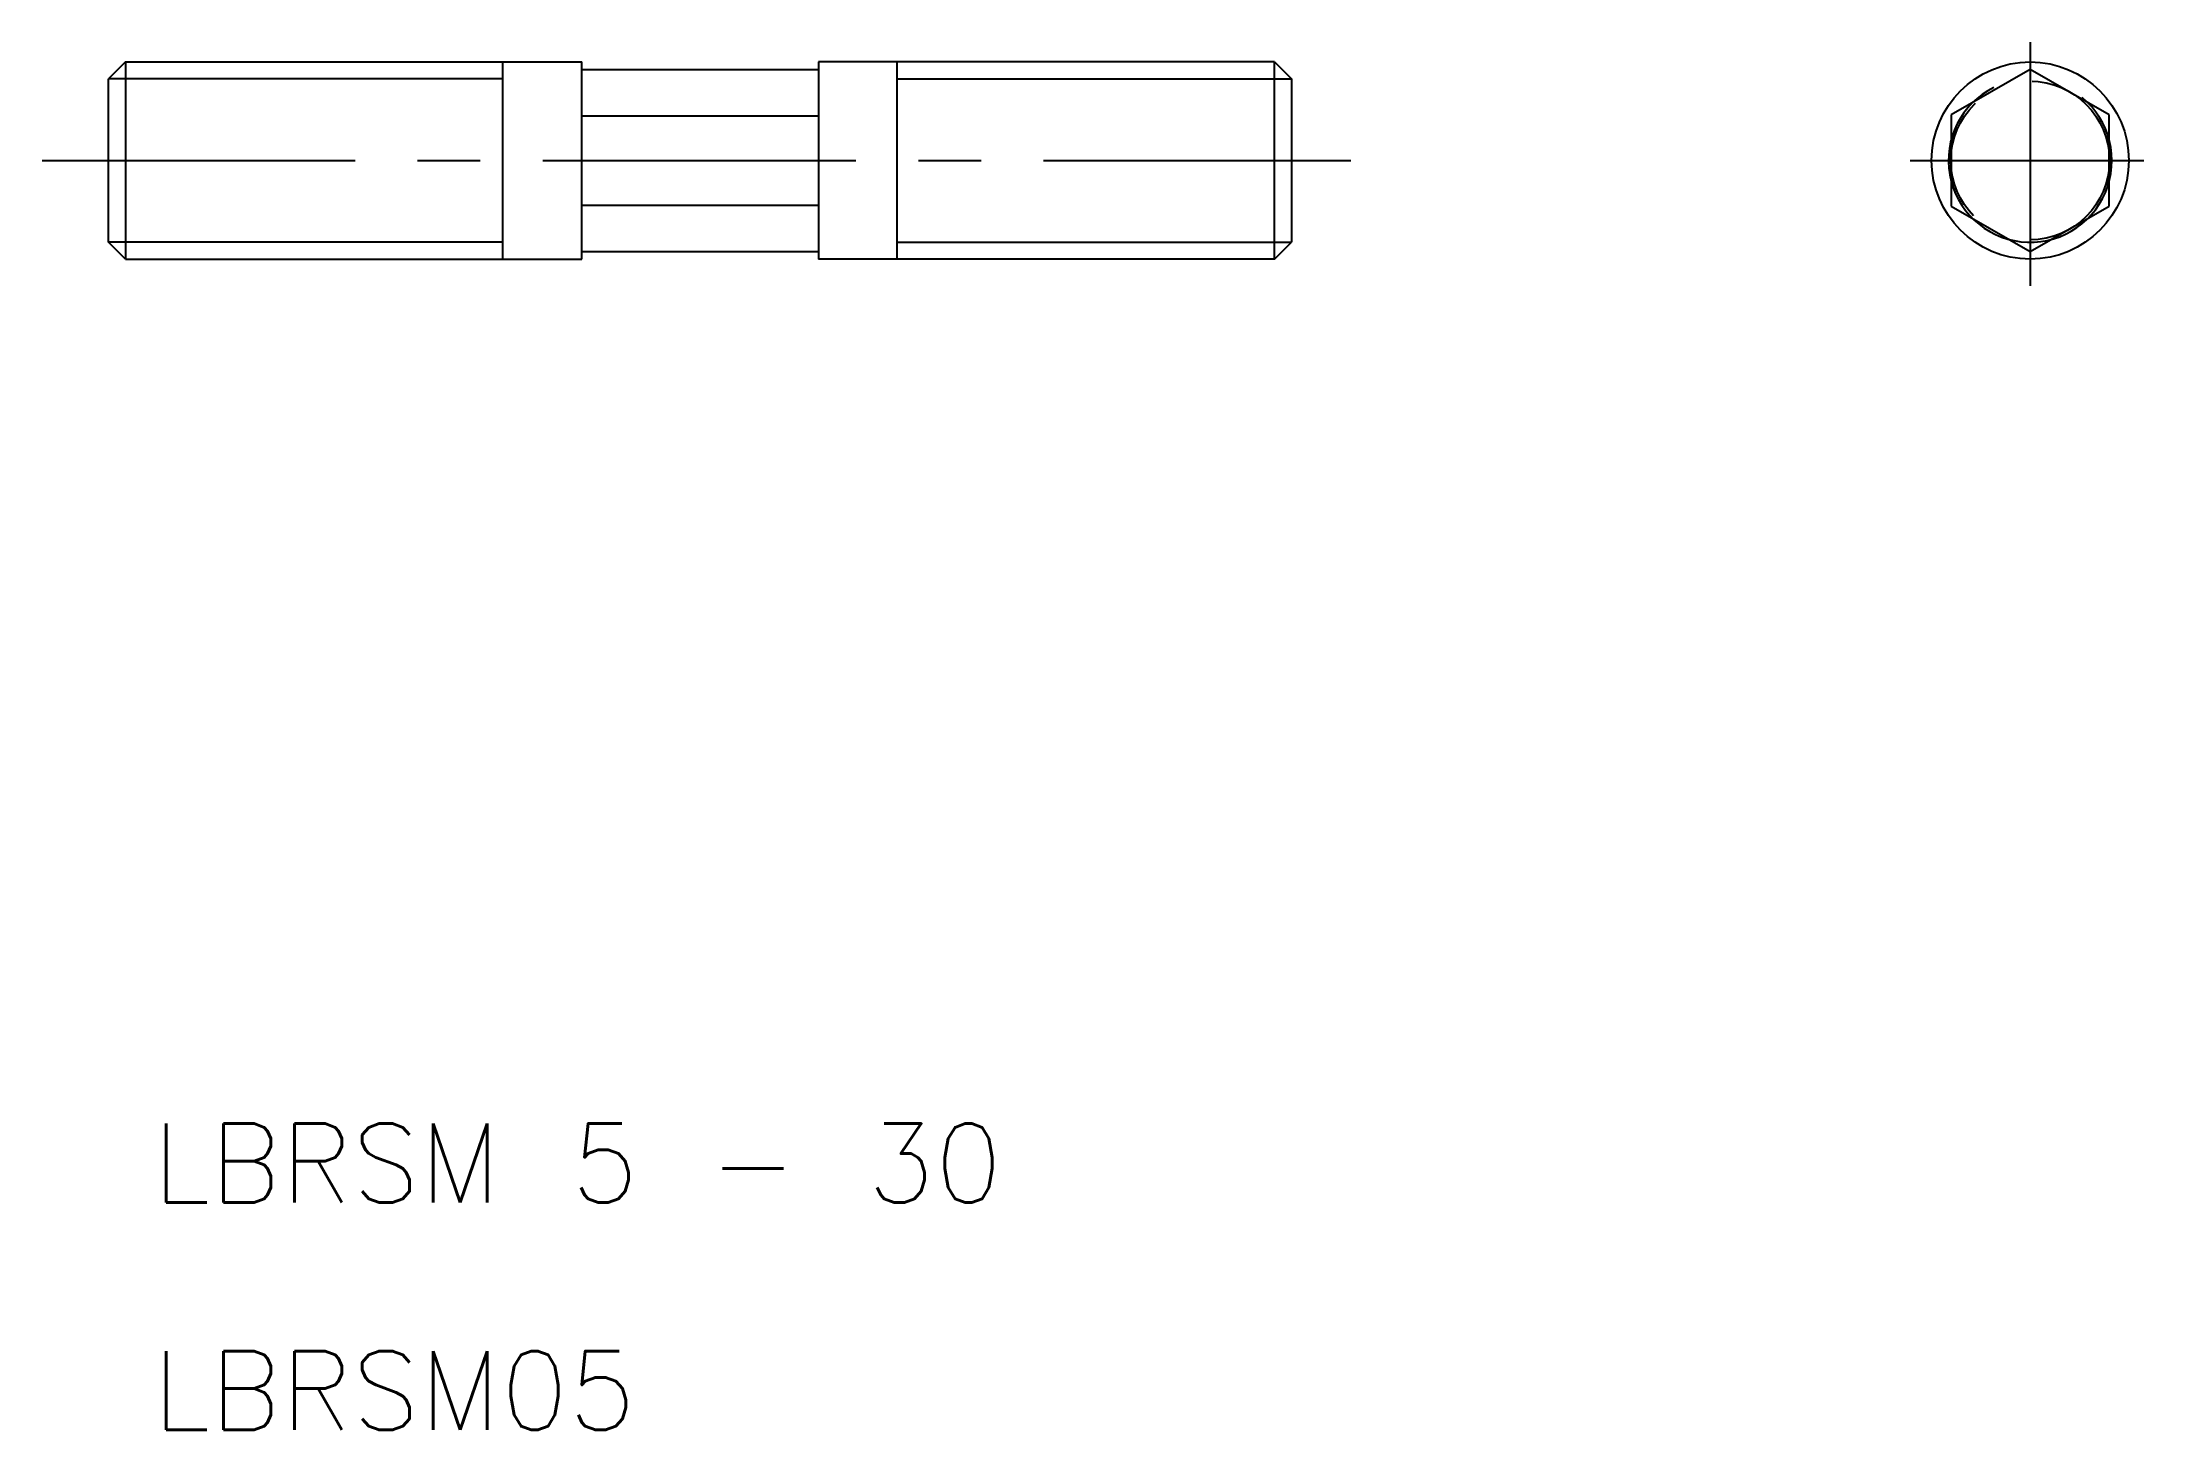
# Model space of a CAD drawing. Extents: x 37.8 to 91.1, y 17.8 to 53.
import ezdxf

# ---------------------------------------------------------------- set-up
doc = ezdxf.new("R2010")
doc.units = 0
doc.header["$LTSCALE"] = 0.25
doc.linetypes.add('CENTER', pattern=[50.8, 31.75, -6.35, 6.35, -6.35])
doc.linetypes.add('DASHED', pattern=[19.05, 12.7, -6.35])
doc.layers.get('0').update_dxf_attribs({"linetype": 'CONTINUOUS'})
doc.layers.add('CENTER', color=1, linetype='CENTER')
doc.styles.get("Standard").update_dxf_attribs({"font": 'txt.shx'})

msp = doc.modelspace()

# ---------------------------------------------------------------- linework, layer by layer
for p, q in [((39.929, 52.5), (39.499, 52.07)), ((39.929, 52.5), (51.5, 52.5)), ((39.929, 52.5), (39.929, 47.5)), ((49.5, 47.5), (49.5, 52.5)), ((51.5, 47.5), (51.5, 52.5)), ((51.5, 52.309), (57.5, 52.309)), ((69.07, 52.5), (57.5, 52.5)), ((57.5, 52.5), (57.5, 47.5)), ((59.5, 47.5), (59.5, 52.5)), ((69.07, 47.5), (69.07, 52.5)), ((69.07, 52.5), (69.5, 52.07)), ((39.5, 47.929), (39.5, 52.071)), ((69.5, 52.07), (69.5, 47.929)), ((51.5, 51.135), (57.5, 51.135)), ((51.5, 48.865), (57.5, 48.865)), ((39.929, 47.5), (39.499, 47.929)), ((39.929, 47.5), (51.5, 47.5)), ((51.5, 47.691), (57.5, 47.691)), ((69.07, 47.5), (57.5, 47.5)), ((69.07, 47.5), (69.5, 47.929))]:
    msp.add_line(p, q)
at = {"color": 3, "linetype": 'DASHED'}
for p, q in [((88.232, 52.309), (86.232, 51.155)), ((90.232, 51.155), (88.232, 52.309)), ((86.232, 51.155), (86.232, 48.845)), ((90.232, 48.845), (90.232, 51.155)), ((86.232, 48.845), (88.232, 47.691)), ((88.232, 47.691), (90.232, 48.845))]:
    msp.add_line(p, q, dxfattribs=at)
at = {"color": 3}
for p, q in [((49.5, 52.07), (39.5, 52.07)), ((59.5, 52.07), (69.5, 52.07)), ((49.5, 47.929), (39.499, 47.929)), ((59.5, 47.929), (69.5, 47.929))]:
    msp.add_line(p, q, dxfattribs=at)
msp.add_circle((88.232, 50), 2.5)
at = {"color": 3, "linetype": 'DASHED'}
msp.add_circle((88.232, 50), 2.011, dxfattribs=at)
at = {"color": 3}
msp.add_arc((88.232, 50), 2.071, 116.5634, 50.4313, dxfattribs=at)
at = {"layer": 'CENTER', "color": 1, "linetype": 'CENTER'}
for p, q in [((88.232, 53.004), (88.232, 46.824)), ((37.812, 50), (71, 50)), ((85.19, 50), (91.117, 50))]:
    msp.add_line(p, q, dxfattribs=at)

# ---------------------------------------------------------------- texts
for s, p in [('LBRSM 5 - 30', (40.618, 23.582)), ('LBRSM05', (40.618, 17.814))]:
    msp.add_text(s, height=2).set_placement(p)

doc.saveas('drawing.dxf')
